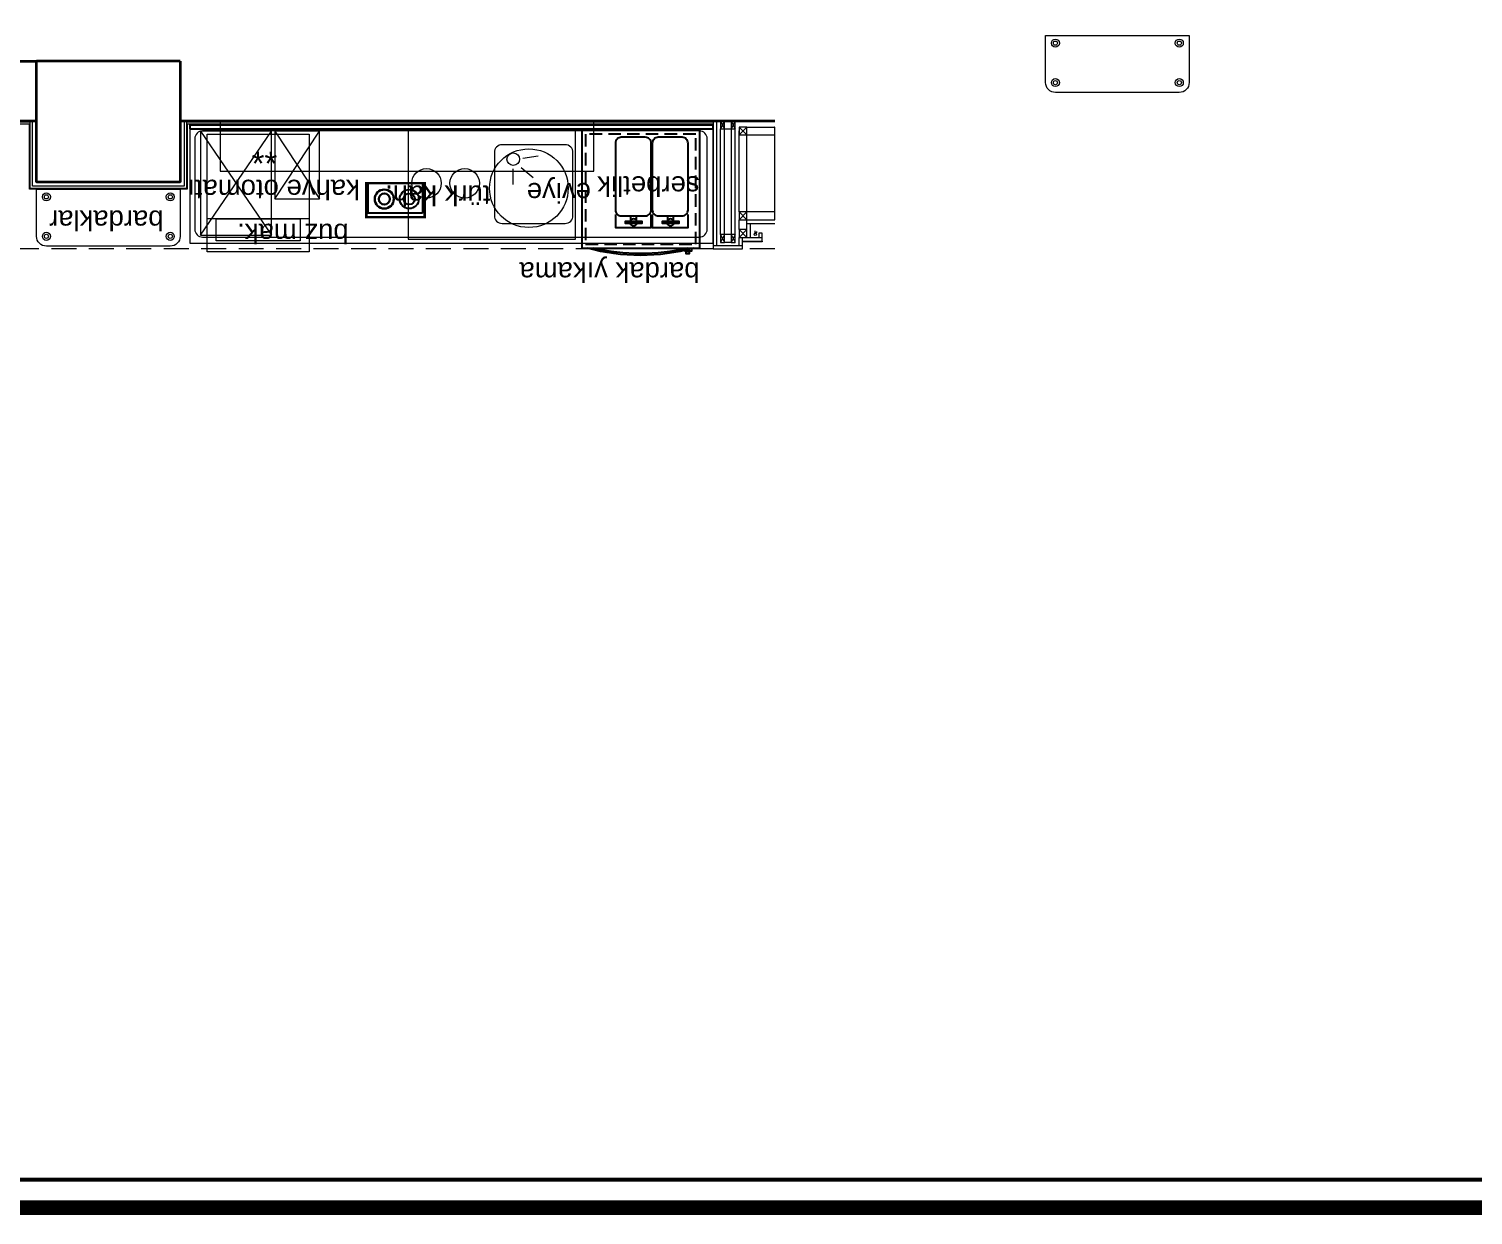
# Model space of a CAD drawing. Header units: millimetres. Extents: x 54215 to 67697, y 23496 to 56611.
# Drawn here: x 56672 to 57407, y 35648 to 36251 of the extents above; entities that cross this region are included whole.
import ezdxf

# ---------------------------------------------------------------- set-up
doc = ezdxf.new("R2010")
doc.units = ezdxf.units.MM
doc.linetypes.add('DASHED', pattern=[19.05, 12.7, -6.35])
for name, color, linetype in [('-DWG_ANA', 7, 'Continuous'), ('-DWG_DETAY1', 7, 'Continuous'), ('Kıtc-002 Çizgi', 7, 'Continuous'), ('PLAN', 7, 'Continuous'), ('S2000-002 Çizgi', 7, 'Continuous'), ('t_mutfakekipmans2000', 165, 'Continuous')]:
    doc.layers.add(name, color=color, linetype=linetype)
doc.layers.add('0 rölöve', color=7, linetype='Continuous', true_color=0xf1380e)
for name, color, linetype, lineweight in [('END. MUTFAK', 210, 'Continuous', 30), ('no3_ahsap gorunus on ince', 32, 'Continuous', 13), ('no3_cam kesit arka', 141, 'Continuous', 18), ('no3_cam kesit on', 131, 'Continuous', 18), ('no3_duvar kaplama', 8, 'Continuous', 0), ('no3_duvar mevcut', 4, 'Continuous', 35), ('no3_kutu profil gorunus', 8, 'Continuous', 0), ('no3_kutuprofil kesit', 74, 'Continuous', 18), ('no3_lejand', 255, 'Continuous', 13), ('no3_mobilya aydınlatma', 50, 'Continuous', 13), ('no3_paslanmaz gorunus on', 163, 'Continuous', 15), ('t_yazı', 154, 'Continuous', 25)]:
    doc.layers.add(name, color=color, linetype=linetype, lineweight=lineweight)
doc.layers.add('no3_ahsap kesit on', color=7, linetype='Continuous', lineweight=20, true_color=0xfca103)
doc.layers.add('no3_alçıpan kesit', color=7, linetype='Continuous', lineweight=20, true_color=0xf5003d)
doc.styles.get("Standard").update_dxf_attribs({"font": 'arial.ttf'})

# ---------------------------------------------------------------- blocks, each defined once
blk = doc.blocks.new('A$C696E38D0')
at = {"layer": 'END. MUTFAK', "color": 0}
for radius in [4.84, 2.84]:
    blk.add_circle((8.6, 9.74, 0), radius, dxfattribs=at)
at = {"layer": 't_mutfakekipmans2000', "color": 0, "const_width": 1.2, "elevation": 0}
blk.add_lwpolyline([(17.77, 30.27), (17.78, 0.6), (0.6, 0.6), (0.6, 30.27)], close=True, dxfattribs=at)
at = {"layer": 't_mutfakekipmans2000', "color": 0, "elevation": 0}
blk.add_lwpolyline([(15.77, 29.22), (15.78, 1.55), (0.6, 1.55), (0.6, 29.22)], close=True, dxfattribs=at)
at = {"layer": 't_mutfakekipmans2000', "color": 0}
for radius in [4.84, 2.84]:
    blk.add_circle((8.6, 22.43, 0), radius, dxfattribs=at)
blk = doc.blocks.new('A$C2E6236CE')
at = {"layer": 'Kıtc-002 Çizgi', "lineweight": 13, "elevation": 0}
for points in [[(51.92, 60), (0, 60), (0, 0), (51.92, 0)], [(47.33, 54.36), (4.59, 54.36), (4.59, 43.09), (47.33, 43.09)]]:
    blk.add_lwpolyline(points, close=True, dxfattribs=at)
blk.add_lwpolyline([(51.92, 43.09), (0, 43.09)], dxfattribs=at)
at = {"layer": 'Kıtc-002 Çizgi', "lineweight": 13}
blk.add_text('**', height=12, rotation=180, dxfattribs=at).set_placement((35.73, 20.99, 0))
blk = doc.blocks.new('A$C14D126DE')
at = {"layer": 'S2000-002 Çizgi'}
for points in [[(3.67, 0), (3.67, 60), (63.67, 60), (63.67, 0)], [(2.21, 53.17), (2.21, 54.63), (0.75, 54.63), (0.75, 53.17)]]:
    blk.add_lwpolyline(points, close=True, dxfattribs=at)
for points in [[(3.32, 55.85), (2.21, 55.85), (2.21, 52.2)], [(3.18, 52.2), (3.67, 52.2), (3.67, 55.85)]]:
    blk.add_lwpolyline(points, dxfattribs=at)
at = {"layer": 'S2000-002 Çizgi', "linetype": 'DASHED', "ltscale": 0.5}
blk.add_lwpolyline([(5.67, 2), (5.67, 58), (61.67, 58), (61.67, 2)], close=True, dxfattribs=at)
at = {"layer": 'S2000-002 Çizgi'}
for centre, radius, start, end in [((100.61, 29.9), 100.61, 164.49408, 195.50592), ((109.49, 29.9), 108.49, 167.28187, 192.71813)]:
    blk.add_arc(centre, radius, start, end, dxfattribs=at)
blk = doc.blocks.new('A$C6C834EA2')
blk.add_lwpolyline([(0, 0), (85, 0), (85, 55.73), (0, 55.73)], close=True)
for centre, radius in [((61.35, 25.95), 20), ((9.28, 28.45), 7.5), ((28.72, 28.45), 7.5)]:
    blk.add_circle(centre, radius)
blk = doc.blocks.new('YMSM2')
at = {"layer": '-DWG_ANA', "color": 0}
for points in [[(3, 5.89), (15.19, 5.89, 0.414214), (18.19, 8.89), (18.19, 42.89, 0.414214), (15.19, 45.89), (3, 45.89, 0.414214), (0, 42.89), (0, 8.89, 0.414214)], [(21.78, 5.89), (33.97, 5.89, 0.414214), (36.97, 8.89), (36.97, 42.89, 0.414214), (33.97, 45.89), (21.78, 45.89, 0.414214), (18.78, 42.89), (18.78, 8.89, 0.414214)]]:
    blk.add_lwpolyline(points, format="xyb", close=True, dxfattribs=at)
at = {"layer": '-DWG_DETAY1', "color": 0}
for points in [[(0, 6.64), (0, 0), (18.19, 0), (18.19, 6.64)], [(7.78, 5.89), (7.78, 3.64)], [(10.78, 3.6), (10.78, 5.89)], [(18.78, 6.64), (18.78, 0), (36.97, 0), (36.97, 6.64)], [(26.57, 5.89), (26.57, 3.64)], [(29.57, 3.6), (29.57, 5.89)]]:
    blk.add_lwpolyline(points, dxfattribs=at)
for points in [[(9.38, 2.06), (5.13, 2.06), (5.13, 3.17), (9.38, 3.17), (13.43, 3.17), (13.43, 2.06)], [(28.17, 2.06), (23.92, 2.06), (23.92, 3.17), (28.17, 3.17), (32.21, 3.17), (32.21, 2.06)]]:
    blk.add_lwpolyline(points, close=True, dxfattribs=at)
at = {"layer": '-DWG_DETAY1', "color": 0, "linetype": 'Continuous'}
for centre in [(9.27, 2.63), (28.05, 2.63)]:
    blk.add_arc(centre, 1.8, 17.61715, 162.38285, dxfattribs=at)
at = {"layer": 'PLAN', "color": 0, "linetype": 'Continuous'}
for centre in [(9.27, 2.63), (28.05, 2.63)]:
    blk.add_arc(centre, 1.8, 198.31439, 341.68561, dxfattribs=at)
blk = doc.blocks.new('içecek bölümümümümüm')
at = {"layer": 'no3_paslanmaz gorunus on'}
for p, q in [((58767.84, 26143.25), (58731.84, 26090.25)), ((58767.84, 26090.25), (58731.84, 26143.25)), ((58730.08, 26124.75), (58707.38, 26090.25)), ((58730.08, 26090.25), (58707.38, 26124.75)), ((58604.86, 26108.82), (58598.76, 26113.83)), ((58609.02, 26109.49, 0), (58609.02, 26117.38, 0)), ((58603.88, 26104.02, 0), (58596.07, 26102.91, 0))]:
    blk.add_line(p, q, dxfattribs=at)
for points in [[(58773.25, 26147.19), (58507.17, 26147.19), (58507.17, 26087.19), (58773.25, 26087.19)], [(58731.84, 26090.25), (58767.84, 26090.25), (58767.84, 26143.25), (58731.84, 26143.25)], [(58707.38, 26090.25), (58730.08, 26090.25), (58730.08, 26124.75), (58707.38, 26124.75)]]:
    blk.add_lwpolyline(points, close=True, dxfattribs=at)
for points in [[(58766.81, 26144.19), (58514.17, 26144.19, 0.414214), (58510.17, 26140.19), (58510.17, 26094.19, 0.414214), (58514.17, 26090.19), (58766.81, 26090.19, 0.414214), (58770.81, 26094.19), (58770.81, 26140.19, 0.414214)], [(58614.44, 26137.19), (58582.44, 26137.19, 0.414214), (58578.44, 26133.19), (58578.44, 26101.19, 0.414214), (58582.44, 26097.19), (58614.44, 26097.19, 0.414214), (58618.44, 26101.19), (58618.44, 26133.19, 0.414214)]]:
    blk.add_lwpolyline(points, format="xyb", close=True, dxfattribs=at)
blk.add_circle((58608.82, 26104.53, 0), 3.19, dxfattribs=at)
at = {"layer": 'no3_paslanmaz gorunus on', "xscale": -1}
for name, p, rotation in [('A$C14D126DE', (58574.01, 26153.48, 0), 90), ('A$C2E6236CE', (58764.57, 26091.74, 0), 359.9999999998912)]:
    blk.add_blockref(name, p, dxfattribs=dict(at, rotation=rotation))
at = {"layer": 'no3_paslanmaz gorunus on', "extrusion": (0, 0, -1), "xscale": -1, "zscale": -1}
for name, p, rotation in [('A$C6C834EA2', (-58662.23, 26145.25), 180), ('YMSM2', (-58556.89, 26139.31), 180), ('A$C696E38D0', (-58684.15, 26116.21, 0), 270)]:
    blk.add_blockref(name, p, dxfattribs=dict(at, rotation=rotation))

msp = doc.modelspace()

# ---------------------------------------------------------------- linework, layer by layer
at = {"color": 252, "const_width": 2.031}
msp.add_lwpolyline([(58449.655, 36280.053, -0.4142136), (58440.109, 36270.507), (58079.769, 36270.507, 0.4142136), (58055.905, 36246.644), (58055.905, 36014.692, 0.4142136), (58079.769, 35990.829), (58440.109, 35990.829, -0.4142136), (58449.655, 35981.283), (58449.655, 35665.638), (56224.979, 35665.638), (56224.979, 36785.002), (58449.655, 36785.002), (58449.655, 36280.053)], format="xyb", dxfattribs=at)
at = {"layer": '0 rölöve'}
msp.add_line((56428, 36203.95, -0.001), (56673.956, 36203.95, -0.001), dxfattribs=at)
at = {"layer": '0 rölöve', "elevation": -0.001}
msp.add_lwpolyline([(56748.956, 36203.95), (56748.956, 36172.95), (56675.956, 36172.95), (56675.956, 36203.95)], dxfattribs=at)
at = {"layer": 'no3_ahsap gorunus on ince'}
msp.add_lwpolyline([(57257.141, 36218.54), (57194.141, 36218.54, -0.4142136), (57189.141, 36223.54), (57189.141, 36247.54), (57262.141, 36247.54), (57262.141, 36223.54, -0.4142136)], format="xyb", close=True, dxfattribs=at)
at = {"layer": 'no3_ahsap gorunus on ince', "elevation": -0.001}
msp.add_lwpolyline([(56959.326, 36203.45), (56769.326, 36203.45), (56769.326, 36178.45), (56959.326, 36178.45)], close=True, dxfattribs=at)
msp.add_lwpolyline([(56743.956, 36140.35), (56680.956, 36140.35, -0.4142136), (56675.956, 36145.35), (56675.956, 36169.35), (56748.956, 36169.35), (56748.956, 36145.35, -0.4142136)], format="xyb", close=True, dxfattribs=at)
at = {"layer": 'no3_ahsap kesit on'}
for p, q in [((57037.245, 36144.75, -0.001), (57037.245, 36153.75, -0.001)), ((57039.045, 36144.75, -0.001), (57039.045, 36151.95, -0.001)), ((57045.045, 36146.95, -0.001), (57043.245, 36146.95, -0.001)), ((57043.245, 36146.95, -0.001), (57043.245, 36144.75, -0.001)), ((57045.045, 36142.95, -0.001), (57045.045, 36146.95, -0.001)), ((57020.045, 36140.75, -0.001), (57035.045, 36140.75, -0.001)), ((57033.245, 36140.75, -0.001), (57033.245, 36144.75, -0.001)), ((57033.245, 36144.75, -0.001), (57045.045, 36144.75, -0.001)), ((57035.045, 36138.95, -0.001), (57035.045, 36144.75, -0.001)), ((57020.045, 36138.95, -0.001), (57035.045, 36138.95, -0.001))]:
    msp.add_line(p, q, dxfattribs=at)
at = {"layer": 'no3_ahsap kesit on', "elevation": -0.001}
for points in [[(57020.045, 36203.95), (57020.045, 36138.95), (57035.045, 36138.95)], [(57021.845, 36203.95), (57021.845, 36140.75), (57035.045, 36140.75)], [(57037.245, 36153.75), (57051.406, 36153.75)], [(57037.245, 36151.95), (57051.406, 36151.95)]]:
    msp.add_lwpolyline(points, dxfattribs=at)
at = {"layer": 'no3_alçıpan kesit'}
msp.add_line((57035.045, 36142.95, -0.001), (57045.045, 36142.95, -0.001), dxfattribs=at)
at = {"layer": 'no3_alçıpan kesit', "elevation": -0.001}
for points in [[(56752.156, 36203.95), (56752.156, 36169.75), (56672.756, 36169.75), (56672.756, 36203.95)], [(56750.956, 36203.95), (56750.956, 36170.95), (56673.956, 36170.95), (56673.956, 36203.95)]]:
    msp.add_lwpolyline(points, dxfattribs=at)
at = {"layer": 'no3_cam kesit arka', "elevation": -0.001}
msp.add_lwpolyline([(57035.045, 36142.95), (57045.045, 36142.95), (57045.045, 36142.55), (57035.045, 36142.55)], close=True, dxfattribs=at)
at = {"layer": 'no3_cam kesit on', "elevation": -0.001}
msp.add_lwpolyline([(56752.556, 36202.45), (56752.556, 36169.35), (56672.356, 36169.35), (56672.356, 36202.45)], dxfattribs=at)
at = {"layer": 'no3_duvar kaplama'}
for p, q in [((56672.756, 36203.45, -0.001), (56426, 36203.45, -0.001)), ((56672.756, 36202.45, -0.001), (56426, 36202.45, -0.001)), ((57020.045, 36203.45, -0.001), (56752.156, 36203.45, -0.001)), ((57020.045, 36202.45, -0.001), (56752.156, 36202.45, -0.001))]:
    msp.add_line(p, q, dxfattribs=at)
at = {"layer": 'no3_duvar kaplama', "linetype": 'DASHED'}
for p, q in [((57020.045, 36138.95, -0.001), (56426, 36138.95, -0.001)), ((57051.406, 36138.95, -0.001), (57035.045, 36138.95, -0.001))]:
    msp.add_line(p, q, dxfattribs=at)
at = {"layer": 'no3_duvar mevcut'}
for p, q in [((56391.253, 36235.013, -0.001), (56675.956, 36234.45, -0.001)), ((56748.956, 36234.45, -0.001), (56675.956, 36234.45, -0.001)), ((56675.956, 36172.95, -0.001), (56675.956, 36234.45, -0.001)), ((56748.956, 36234.45, -0.001), (56748.956, 36172.95, -0.001)), ((56675.956, 36203.95, -0.001), (56391.253, 36203.95, -0.001)), ((57051.406, 36203.95, -0.001), (56748.956, 36203.95, -0.001)), ((56748.956, 36172.95, -0.001), (56675.956, 36172.95, -0.001))]:
    msp.add_line(p, q, dxfattribs=at)
at = {"layer": 'no3_kutu profil gorunus'}
for p, q in [((57023.845, 36146.25, -0.001), (57023.845, 36199.95, -0.001)), ((57031.245, 36146.25, -0.001), (57031.245, 36199.95, -0.001)), ((57033.245, 36157.75, -0.001), (57033.245, 36198.95, -0.001)), ((57037.245, 36200.95, -0.001), (57051.245, 36200.95, -0.001)), ((57033.245, 36148.75, -0.001), (57033.245, 36153.75, -0.001)), ((57029.245, 36142.25, -0.001), (57025.845, 36142.25, -0.001))]:
    msp.add_line(p, q, dxfattribs=at)
at = {"layer": 'no3_kutu profil gorunus', "elevation": -0.001}
for points in [[(57029.245, 36146.25), (57025.845, 36146.25), (57025.845, 36199.95), (57029.245, 36199.95)], [(57051.245, 36157.75), (57037.245, 36157.75), (57037.245, 36196.95), (57051.245, 36196.95)]]:
    msp.add_lwpolyline(points, close=True, dxfattribs=at)
at = {"layer": 'no3_kutuprofil kesit'}
for p, q in [((57025.845, 36203.95, -0.001), (57023.845, 36199.95, -0.001)), ((57023.845, 36203.95, -0.001), (57025.845, 36199.95, -0.001)), ((57031.245, 36203.95, -0.001), (57029.245, 36199.95, -0.001)), ((57029.245, 36203.95, -0.001), (57031.245, 36199.95, -0.001)), ((57037.245, 36200.95, -0.001), (57033.245, 36196.95, -0.001)), ((57033.245, 36200.95, -0.001), (57037.245, 36196.95, -0.001)), ((57051.245, 36200.95, -0.001), (57051.406, 36200.789, -0.001)), ((57051.406, 36197.111, -0.001), (57051.245, 36196.95, -0.001)), ((57037.245, 36157.75, -0.001), (57033.245, 36153.75, -0.001)), ((57033.245, 36157.75, -0.001), (57037.245, 36153.75, -0.001)), ((57051.245, 36157.75, -0.001), (57051.406, 36157.589, -0.001)), ((57051.406, 36153.911, -0.001), (57051.245, 36153.75, -0.001)), ((57037.245, 36148.75, -0.001), (57033.245, 36144.75, -0.001)), ((57033.245, 36148.75, -0.001), (57037.245, 36144.75, -0.001)), ((57025.845, 36146.25, -0.001), (57023.845, 36142.25, -0.001)), ((57023.845, 36146.25, -0.001), (57025.845, 36142.25, -0.001)), ((57031.245, 36146.25, -0.001), (57029.245, 36142.25, -0.001)), ((57029.245, 36146.25, -0.001), (57031.245, 36142.25, -0.001))]:
    msp.add_line(p, q, dxfattribs=at)
at = {"layer": 'no3_kutuprofil kesit', "elevation": -0.001}
for points in [[(57025.845, 36203.95), (57023.845, 36203.95), (57023.845, 36199.95), (57025.845, 36199.95)], [(57031.245, 36203.95), (57029.245, 36203.95), (57029.245, 36199.95), (57031.245, 36199.95)], [(57037.245, 36200.95), (57033.245, 36200.95), (57033.245, 36196.95), (57037.245, 36196.95)], [(57037.245, 36157.75), (57033.245, 36157.75), (57033.245, 36153.75), (57037.245, 36153.75)], [(57037.245, 36148.75), (57033.245, 36148.75), (57033.245, 36144.75), (57037.245, 36144.75)], [(57025.845, 36146.25), (57023.845, 36146.25), (57023.845, 36142.25), (57025.845, 36142.25)], [(57031.245, 36146.25), (57029.245, 36146.25), (57029.245, 36142.25), (57031.245, 36142.25)]]:
    msp.add_lwpolyline(points, close=True, dxfattribs=at)
for points in [[(57051.406, 36200.95), (57051.245, 36200.95), (57051.245, 36196.95), (57051.406, 36196.95)], [(57051.406, 36157.75), (57051.245, 36157.75), (57051.245, 36153.75), (57051.406, 36153.75)]]:
    msp.add_lwpolyline(points, dxfattribs=at)
at = {"layer": 'no3_kutuprofil kesit'}
for centre, radius in [((57194.141, 36243.617), 2.05), ((57194.141, 36243.617), 1.05), ((57257.141, 36243.617), 2.05), ((57257.141, 36243.617), 1.05), ((57194.141, 36223.54), 2.05), ((57194.141, 36223.54), 1.05), ((57257.141, 36223.54), 2.05), ((57257.141, 36223.54), 1.05), ((56680.956, 36165.426, -0.001), 2.05), ((56680.956, 36165.426, -0.001), 1.05), ((56743.956, 36165.426, -0.001), 2.05), ((56743.956, 36165.426, -0.001), 1.05), ((56680.956, 36145.35, -0.001), 2.05), ((56680.956, 36145.35, -0.001), 1.05), ((56743.956, 36145.35, -0.001), 2.05), ((56743.956, 36145.35, -0.001), 1.05)]:
    msp.add_circle(centre, radius, dxfattribs=at)
at = {"layer": 'no3_lejand', "color": 1, "const_width": 7.466}
msp.add_lwpolyline([(58463.973, 35651.32), (56210.661, 35651.32), (56210.661, 36799.32), (58463.973, 36799.32), (58463.973, 36280.053, -0.4142136), (58440.109, 36256.189), (58079.769, 36256.189, 0.4142136), (58070.223, 36246.644), (58070.223, 36014.692, 0.4142136), (58079.769, 36005.147), (58440.109, 36005.147, -0.4142136), (58463.973, 35981.283), (58463.973, 35651.32)], format="xyb", dxfattribs=at)
at = {"layer": 'no3_mobilya aydınlatma'}
for q in [(57041.472, 36148.219, -0.001), (57042.368, 36147.851, -0.001)]:
    msp.add_line((57041.472, 36146.955, -0.001), q, dxfattribs=at)
msp.add_circle((57041.472, 36146.34, -0.001), 0.615, dxfattribs=at)
at = {"layer": 'S2000-002 Çizgi', "elevation": -0.001}
msp.add_lwpolyline([(56753.962, 36199.95), (57020.045, 36199.95), (57020.045, 36201.95), (56753.962, 36201.95)], close=True, dxfattribs=at)

# ---------------------------------------------------------------- block references
at = {"rotation": 180}
msp.add_blockref('içecek bölümümümümüm', (115527.212, 62289.139, -0.001), dxfattribs=at)

# ---------------------------------------------------------------- texts
at = {"layer": 't_yazı', "char_height": 10, "width": 307.91263, "attachment_point": 7, "rotation": 180}
for s, insert in [('serbetlik', (57013.138, 36176.049, -0.001)), ('kahve otomatı', (56840.344, 36174.291, -0.001)), ('türk kah.', (56906.785, 36171.373, -0.001)), ('eviye', (56957.876, 36175.512, -0.001)), ('bardaklar', (56740.529, 36158.648, -0.001)), ('buz mak.', (56834.672, 36151.908, -0.001)), ('bardak yıkama', (57013.138, 36135.189, -0.001))]:
    msp.add_mtext(s, dxfattribs=dict(at, insert=insert))

doc.saveas('drawing.dxf')
